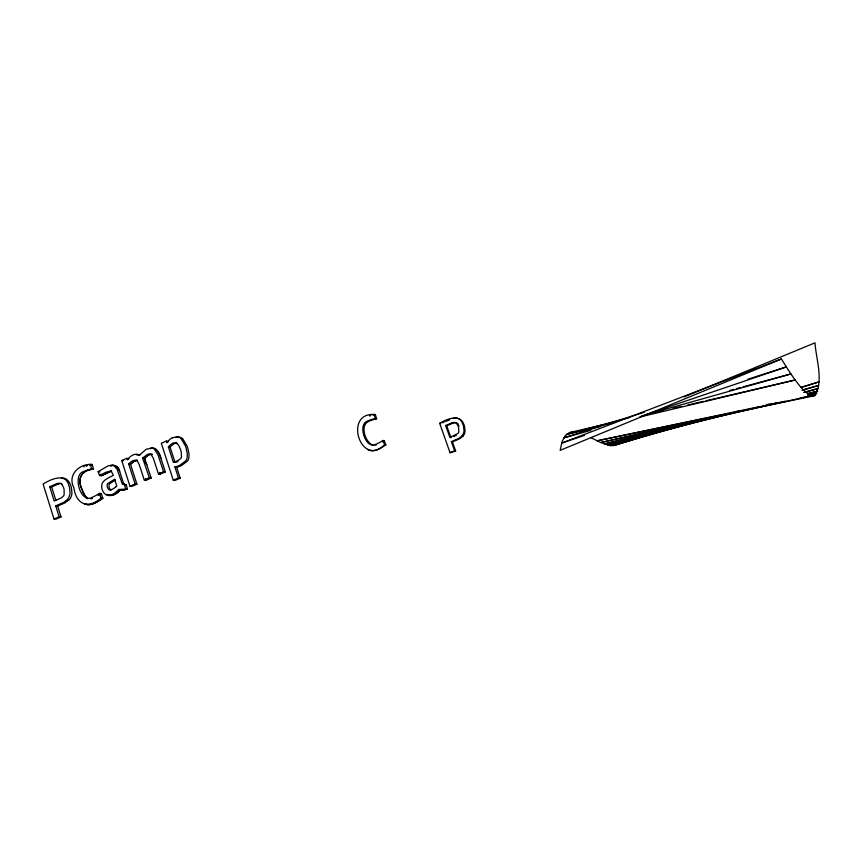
<?xml version="1.0" encoding="UTF-8"?>
<svg xmlns="http://www.w3.org/2000/svg" width="862" height="862" viewBox="0 0 862 862"><rect width="100%" height="100%" fill="white"/><g stroke="black" fill="none" stroke-linecap="round" stroke-linejoin="round"><path stroke-width="1.29" d="M181.483 456.763L181.257 452.162A28.662 25.752 -78.7 0 0 180.481 449.361L178.606 445.223L176.333 443.111A4.256 3.836 -78.1 0 0 174.781 442.799L173.09 443.197M177.992 461.547A25.235 22.714 -77.7 0 1 175.072 462.409L173.327 462.118L168.37 446.904L168.974 446.225A12.919 11.648 -78.4 0 1 173.079 443.176M168.37 446.904L170.126 447.195L170.719 446.527A12.898 11.626 -78.4 0 1 174.824 443.477L176.527 443.09A4.256 3.836 -78.1 0 1 177.066 443.111M69.369 499.604L64.747 502.988L57.635 506.091L55.718 505.897L59.122 516.791L61.03 516.963L57.635 506.091M131.121 463.67L134.31 461.159L137.403 460.276L134.03 461.31L130.518 464.284L128.707 464.025L135.108 483.981L136.918 484.207L130.518 464.284M99.561 475.533L101.016 474.779A141.745 127.264 -84.1 0 1 105.929 472.236L111.036 470.889L113.364 475.253C109.237 477.871 101.845 479.875 101.651 485.963C101.414 491.254 106.015 497.945 111.823 494.68A19.901 17.746 -79.3 0 0 115.454 492.568L118.773 489.519L127.447 488.937L123.719 490.015L120.594 489.735L116.855 493.096L112.803 495.219L107.782 495.111C112.642 496.986 117.426 493.086 120.594 489.735L123.719 490.015L127.447 488.937L126.229 484.616L122.824 484.422A1.756 1.573 -79.6 0 1 122.339 484.142L117.06 469.197L113.881 465.599L111.737 465.124L108.106 465.846L98.117 471.676L99.561 475.533L101.414 475.77L111.672 470.964L102.869 475.027M461.816 436.043L458.81 438.402L451.365 441.624L454.608 450.794L455.664 451.031L452.421 441.883L451.365 441.624M462.862 436.301L459.855 438.65L452.421 441.883M142.586 458.056L144.374 458.325L145.053 459.629L151.173 478.054L149.385 477.817L142.586 458.056L147.521 454.328L149.697 453.875L151.324 454.662L153.35 458.325L158.446 473.917L160.213 474.154L165.332 471.945L160.86 458.142C159.599 453.434 156.216 446.117 150.096 448.628C156.216 446.139 159.589 453.434 160.86 458.142M152.154 454.306C146.238 453.832 142.305 459.834 146.874 464.737M128.707 464.025L129.311 463.411A12.197 10.926 -79.1 0 1 133.362 460.491L136.067 460.082A2.888 2.586 -78.8 0 1 137.22 460.793L139.288 464.693L144.277 480.026L146.066 480.263L151.173 478.054M145.053 457.614L148.77 454.845L151.938 454.231M116.058 486.707L116.801 486.039L114.624 479.207L107.621 483.657A3.125 2.791 -79.7 0 0 107.114 484.972L107.362 487.375L108.677 489.562A2.564 2.284 -79.7 0 0 109.733 489.982L111.349 489.681A21.582 19.233 -79.1 0 0 116.047 486.685M101.016 498.064C88.43 509.162 76.255 504.863 73.863 487.709C67.031 474.811 79.713 463.185 92.212 464.499L93.484 469.165C78.97 469.909 77.149 481.89 83.603 492.978C84.53 494.96 85.446 497.245 87.439 498.387C89.389 500.488 81.793 492.87 82.418 489.885C76.298 479.089 81.481 470.049 93.484 469.165L91.62 468.917A57 50.772 -81.1 0 0 82.989 471.751C72.742 475.501 80.274 502.374 91.135 497.837A62.107 55.039 -78.1 0 0 99.378 493.387L101.242 493.603L102.869 498.258C97.546 501.684 90.898 506.716 84.336 503.85C90.898 506.694 97.546 501.684 102.869 498.258L101.016 498.064L99.378 493.398M376.629 418.803L375.39 418.49A51.332 47.798 -78.3 0 0 367.287 421.109C357.568 424.524 365.38 448.919 375.293 444.533A56.019 51.86 -74.4 0 0 383.008 440.471L384.247 440.751L385.842 444.932L384.614 444.663C360.338 468.583 342.979 411.088 375.379 414.6L376.629 418.803A51.246 47.733 -78.3 0 0 368.548 421.41C359.282 425.85 365.779 443.661 373.839 445.546M385.842 444.932C380.627 448.208 373.634 453.304 367.492 449.479M98.182 495.456L99.205 494.863M115.411 480.015L109.463 483.884A3.125 2.791 -79.7 0 0 108.957 485.198L109.205 487.59L110.519 489.778A2.554 2.284 -79.7 0 0 111.026 490.069M61.935 484.638L63.206 486.728A15.915 14.061 -80 0 1 64.068 489.26L64.176 494.54A5.053 4.472 -79.9 0 1 63.303 496.21L61.267 497.891L54.187 500.994L49.727 486.728L56.138 483.938M49.727 486.728L51.655 486.955L58.056 484.164M136.918 484.207L131.778 486.427L129.968 486.2L121.747 460.513L126.811 458.304L128.761 458.972M168.305 441.753L166.42 441.053L161.291 443.283L173.273 480.199L175.029 480.425L180.223 478.194L176.635 467.182L174.889 466.935L178.477 477.957L180.223 478.194M127.36 459.123L128.632 458.573M167.206 441.775L168.176 441.355M55.718 505.897L64.068 502.158L67.473 499.4A10.075 8.922 -79.9 0 0 70.037 492.935L69.51 487.536A23.996 21.194 -80 0 0 68.604 484.649C65.124 472.441 49.716 479.746 43.1 484.078L53.994 519.01L55.911 519.172L61.03 516.963M53.994 519.01L59.122 516.791M129.968 486.2L135.108 483.981M144.277 480.026L149.385 477.817M158.446 473.917L163.575 471.697L165.332 471.945M173.273 480.199L178.477 477.957M455.664 451.031L450.039 452.701L439.663 423.307C445.665 419.805 459.004 413.135 462.592 423.587A20.268 19.039 -75.6 0 1 463.454 426.011L464.025 430.569A8.512 8.006 -75.3 0 1 461.849 436.075M442.659 422.779L443.294 422.499M444.587 421.96L445.223 421.69M446.516 421.141L447.798 420.602M448.445 420.333L449.727 419.783M456.601 423.63L457.787 425.386A13.447 12.628 -75.5 0 1 458.595 427.52L458.789 431.97A4.267 4.019 -75.4 0 1 458.024 433.392L449.91 437.508L445.665 425.494L451.376 423.091M445.665 425.494L446.731 425.774L452.431 423.361M453.821 436.56L454.533 436.258M455.61 435.816L456.321 435.515M450.039 452.701L454.608 450.794M684.159 396.897L815.01 342.828C816.098 359.756 823.673 379.506 815.161 395.313L812.931 396.046L810.151 395.335L802.899 389.473A195.943 23.177 66.9 0 1 787.674 369.011L781.414 358.969L561.582 443.154L584.436 435.396M781.414 358.969L560.138 450.352L562.11 441.473L565.16 435.806L569.071 432.789L573.661 431.894M172.368 437.81L176.699 436.818A7.984 7.198 -78 0 1 181.085 438.532M83.765 466.762L84.314 466.557M375.584 445.158L376.543 444.803M645.39 414.73L786.338 366.921L747.957 379.172M644.313 412.219L563.705 437.928L590.815 430.289M86.566 465.792L85.984 465.976L87.159 465.62M650.056 434.168L612.968 445.643L678.534 426.442M652.609 433.37L659.01 431.399M615.285 445.104L658.827 431.593M110.444 465.933C114.646 463.875 118.924 467.247 119.667 471.449L123.622 483.647L124.656 484.649L126.229 484.616L124.484 484.584L123.406 483.14M369.518 415.98L370.617 415.646M681.109 425.688L687.531 423.802M803.244 389.926L818.674 385.411L801.962 390.238M668.212 428.888L610.339 445.6L708.499 418.641M641.166 416.109L790.939 373.946L742.925 386.887M711.085 417.93L714.954 416.874M630.014 417.327L566.431 434.48L600.415 426.378M729.942 390.389L733.842 389.344M736.428 388.643L740.329 387.588M669.515 428.382L607.419 445.04L741.104 410.754M175.826 437.497L178.445 437.12A7.973 7.187 -78 0 1 182.819 438.844L187.022 445.977A44.048 39.533 -78.8 0 1 187.916 448.639L189.058 454.274L188.832 458.099A7.887 7.122 -78.4 0 1 187.485 461.105L181.311 465.695A33.424 30.095 -77.6 0 1 176.635 467.161M807.295 393.783L817.672 391.122L807.263 393.697M671.897 427.229L604.219 443.995L764.659 405.7M678.405 425.612L682.316 424.654M110.929 465.782C115.055 464.025 118.902 467.516 119.667 471.449M639.626 417.036L795.184 379.98L706.021 400.765M767.266 405.075L776.393 402.899M809.009 395.108L816.831 393.244L807.672 395.335M569.653 432.552L612.925 422.466M654.883 412.682L662.749 410.851M673.233 408.405L681.109 406.573M687.66 405.043L703.392 401.38M675.42 425.516L600.782 442.551L590.933 437.702M693.748 421.335L698.985 420.139M701.603 419.546L705.536 418.652M735.652 411.777L738.271 411.174M767.072 404.601L769.691 403.998M453.315 418.447C457.614 416.896 462.247 419.665 463.627 423.867A20.246 19.018 -75.6 0 1 464.489 426.291L465.06 430.828A8.501 7.995 -75.3 0 1 462.883 436.334M760.424 406.455L597.118 440.816L814.364 395.766M763.053 405.894L785.444 401.186M799.936 398.136L805.205 397.026M807.834 396.477L815.732 394.807L600.782 442.551L610.749 445.643L614.854 445.255M372.923 415.075L375.379 414.6M61.493 477.947C65.824 477.44 69.251 481.05 70.501 484.875A23.953 21.162 -80 0 1 71.406 487.752L71.945 493.139A10.064 8.911 -79.9 0 1 69.402 499.626M118.773 489.519L120.594 489.735M98.117 471.676L99.97 471.923M121.747 460.513L123.568 460.771M139.903 454.63L136.519 454.673L140.28 454.748M439.663 423.307L440.73 423.587M106.651 494.292L107.2 494.745M181.074 438.542L185.298 445.686A44.124 39.587 -78.8 0 1 186.192 448.348L187.334 453.994L187.108 457.83A7.909 7.133 -78.4 0 1 185.761 460.836L179.576 465.437A33.489 30.138 -77.6 0 1 174.889 466.902M457.647 423.91L458.175 424.557M458.67 425.354L458.832 425.656A13.426 12.618 -75.5 0 1 458.983 425.968M383.008 440.471L384.614 444.663M100.876 474.326L101.414 475.77M446.731 425.774L450.966 437.767M170.126 447.195L175.072 462.388M166.42 441.053L166.937 442.648M163.575 471.697L157.961 454.759L154.212 448.973A6.228 5.581 -78.4 0 0 151.981 447.96L146.228 449.242L139.547 454.985C135.022 452.55 129.839 456.117 127.328 459.888L126.811 458.304M159.664 472.451L160.213 474.154M145.538 478.604L146.066 480.263M51.655 486.955L55.825 500.305M374.13 414.288L375.39 418.49M124.408 484.39L125.636 488.722M90.348 464.241L91.62 468.917M167.034 442.723A14.6 13.156 -78.2 0 1 172.303 437.67M181.494 456.763A4.364 3.933 -78.4 0 1 180.46 458.778L177.658 460.717A25.278 22.757 -77.7 0 1 173.327 462.14M58.131 484.315A6.454 5.711 -79.8 0 1 61.504 483.474M56.213 484.099A6.465 5.711 -79.8 0 1 62.172 484.239M452.496 423.501A5.452 5.129 -75.2 0 1 457.851 423.576M451.451 423.22A5.452 5.129 -75.2 0 1 456.806 423.296M384.247 440.741A55.933 51.785 -74.4 0 1 382.351 441.894M101.242 493.603L100.218 494.249L101.242 493.603M818.868 381.92L800.97 387.458L818.868 381.92M91.986 498.43L91.027 498.699L91.986 498.43M818.286 388.493L804.074 392.393L818.286 388.493M90.241 464.866L89.605 465.006L92.212 464.499L90.241 464.866"/></g></svg>
